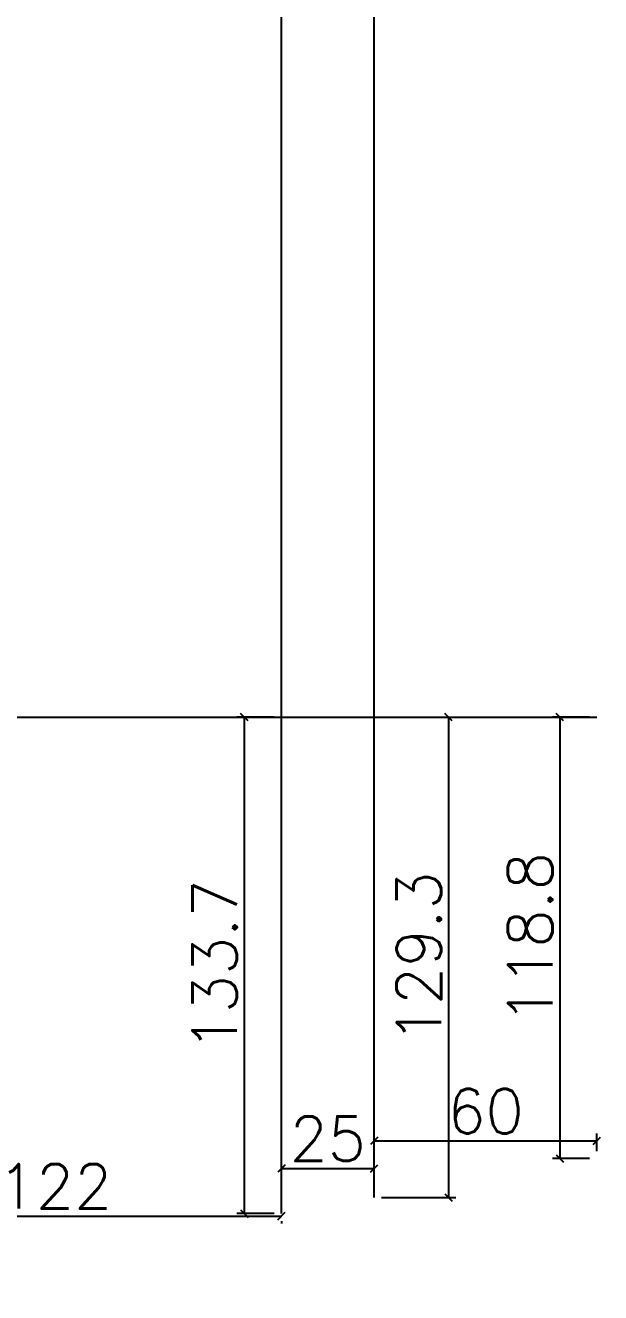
# Model space of a CAD drawing. Extents: x -40810 to 33675, y -2018 to 21213.
# Drawn here: x 14305.9 to 14460.9, y 14525.1 to 14866.4 of the extents above; entities that cross this region are included whole.
import ezdxf

# ---------------------------------------------------------------- set-up
doc = ezdxf.new("R2010")
doc.units = 0
doc.layers.get('0').update_dxf_attribs({"color": 1, "lineweight": 9})
doc.layers.add('P-NOTAS', color=7, linetype='Continuous')
doc.layers.add('Painéis', color=255, linetype='Continuous')
doc.styles.add('Romans', font='romans.shx', dxfattribs={"height": 12})
doc.dimstyles.new('cotas', dxfattribs={"dimtxt": 9, "dimasz": 2, "dimexe": 2, "dimexo": 2, "dimgap": 2, "dimtad": 1, "dimdec": 1, "dimzin": 12, "dimdsep": 46, "dimtxsty": 'Romans', "dimblk": 'OBLIQUE', "dimcen": 9, "dimclrd": 4, "dimclre": 4, "dimclrt": 240, "dimaunit": 1, "dimadec": 8, "dimazin": 3, "dimtfac": 1, "dimtdec": 1, "dimtix": 1, "dimtmove": 0, "dimatfit": 2, "dimldrblk": 'OBLIQUE', "dimfxl": 1, "dimtolj": 1, "dimtzin": 0, "dimlwd": -1, "dimlwe": -1, "dimarcsym": 0})

# ---------------------------------------------------------------- blocks, each defined once
blk = doc.blocks.new('_Oblique')
at = {"color": 0, "linetype": 'ByBlock', "lineweight": -2}
blk.add_line((-0.5, -0.5), (0.5, 0.5), dxfattribs=at)
blk = doc.blocks.new('*D3840')
at = {"layer": 'Defpoints', "color": 0, "linetype": 'Continuous', "ltscale": 30, "transparency": 16777216}
for p in [(14374.91, 14680.01), (14364.91, 14546.34), (14374.91, 14546.34)]:
    blk.add_point(p, dxfattribs=at)
at = {"layer": 'P-NOTAS', "color": 4, "linetype": 'Continuous', "ltscale": 30, "transparency": 16777216}
for p, q in [((14372.91, 14680.01), (14362.91, 14680.01)), ((14364.91, 14680.01), (14364.91, 14546.34)), ((14372.91, 14546.34), (14362.91, 14546.34))]:
    blk.add_line(p, q, dxfattribs=at)
at = {"layer": 'P-NOTAS', "color": 4, "linetype": 'Continuous', "ltscale": 30, "transparency": 16777216, "xscale": 2, "yscale": 2, "zscale": 2}
for p, rotation in [((14364.91, 14680.01), 90), ((14364.91, 14546.34), 270)]:
    blk.add_blockref('_Oblique', p, dxfattribs=dict(at, rotation=rotation))
at = {"layer": 'P-NOTAS', "color": 240, "linetype": 'Continuous', "ltscale": 30, "transparency": 16777216, "insert": (14356.91, 14613.17), "char_height": 12, "attachment_point": 5, "rotation": 90, "style": 'Romans'}
blk.add_mtext('\\A1;133.7', dxfattribs=at)
blk = doc.blocks.new('*D3841')
at = {"layer": 'Defpoints', "color": 0, "linetype": 'Continuous', "ltscale": 30, "transparency": 16777216}
for p in [(14399.91, 14680.01), (14399.91, 14550.7), (14419.91, 14550.7)]:
    blk.add_point(p, dxfattribs=at)
at = {"layer": 'P-NOTAS', "color": 4, "linetype": 'Continuous', "ltscale": 30, "transparency": 16777216}
for p, q in [((14401.91, 14680.01), (14421.91, 14680.01)), ((14419.91, 14680.01), (14419.91, 14550.7)), ((14401.91, 14550.7), (14421.91, 14550.7))]:
    blk.add_line(p, q, dxfattribs=at)
at = {"layer": 'P-NOTAS', "color": 4, "linetype": 'Continuous', "ltscale": 30, "transparency": 16777216, "xscale": 2, "yscale": 2, "zscale": 2}
for p, rotation in [((14419.91, 14680.01), 90), ((14419.91, 14550.7), 270)]:
    blk.add_blockref('_Oblique', p, dxfattribs=dict(at, rotation=rotation))
at = {"layer": 'P-NOTAS', "color": 240, "linetype": 'Continuous', "ltscale": 30, "transparency": 16777216, "insert": (14411.91, 14615.35), "char_height": 12, "attachment_point": 5, "rotation": 90, "style": 'Romans'}
blk.add_mtext('\\A1;129.3', dxfattribs=at)
blk = doc.blocks.new('*D3844')
at = {"layer": 'Defpoints', "color": 0, "linetype": 'Continuous', "ltscale": 30, "transparency": 16777216}
for p in [(14374.91, 14546.34), (14374.91, 14545.7), (14252.91, 14525.06)]:
    blk.add_point(p, dxfattribs=at)
at = {"layer": 'P-NOTAS', "color": 4, "linetype": 'Continuous', "ltscale": 30, "transparency": 16777216}
for p, q in [((14252.91, 14527.06), (14252.91, 14547.7)), ((14252.91, 14545.7), (14374.91, 14545.7)), ((14374.91, 14544.34), (14374.91, 14543.7))]:
    blk.add_line(p, q, dxfattribs=at)
at = {"layer": 'P-NOTAS', "color": 4, "linetype": 'Continuous', "ltscale": 30, "transparency": 16777216, "xscale": 2, "yscale": 2, "zscale": 2, "rotation": 180}
blk.add_blockref('_Oblique', (14252.91, 14545.7), dxfattribs=at)
at = {"layer": 'P-NOTAS', "color": 4, "linetype": 'Continuous', "ltscale": 30, "transparency": 16777216, "xscale": 2, "yscale": 2, "zscale": 2}
blk.add_blockref('_Oblique', (14374.91, 14545.7), dxfattribs=at)
at = {"layer": 'P-NOTAS', "color": 240, "linetype": 'Continuous', "ltscale": 30, "transparency": 16777216, "insert": (14313.91, 14553.7), "char_height": 12, "attachment_point": 5, "style": 'Romans'}
blk.add_mtext('\\A1;122', dxfattribs=at)
blk = doc.blocks.new('*D3845')
at = {"layer": 'Defpoints', "color": 0, "linetype": 'Continuous', "ltscale": 30, "transparency": 16777216}
for p in [(14399.91, 14558.52), (14399.91, 14550.7), (14374.91, 14546.34)]:
    blk.add_point(p, dxfattribs=at)
at = {"layer": 'P-NOTAS', "color": 4, "linetype": 'Continuous', "ltscale": 30, "transparency": 16777216}
for p, q in [((14374.91, 14548.34), (14374.91, 14560.52)), ((14399.91, 14552.7), (14399.91, 14560.52)), ((14374.91, 14558.52), (14399.91, 14558.52))]:
    blk.add_line(p, q, dxfattribs=at)
at = {"layer": 'P-NOTAS', "color": 4, "linetype": 'Continuous', "ltscale": 30, "transparency": 16777216, "xscale": 2, "yscale": 2, "zscale": 2, "rotation": 180}
blk.add_blockref('_Oblique', (14374.91, 14558.52), dxfattribs=at)
at = {"layer": 'P-NOTAS', "color": 4, "linetype": 'Continuous', "ltscale": 30, "transparency": 16777216, "xscale": 2, "yscale": 2, "zscale": 2}
blk.add_blockref('_Oblique', (14399.91, 14558.52), dxfattribs=at)
at = {"layer": 'P-NOTAS', "color": 240, "linetype": 'Continuous', "ltscale": 30, "transparency": 16777216, "insert": (14387.41, 14566.52), "char_height": 12, "attachment_point": 5, "style": 'Romans'}
blk.add_mtext('\\A1;25', dxfattribs=at)
blk = doc.blocks.new('*D3846')
at = {"layer": 'Defpoints', "color": 0, "linetype": 'Continuous', "ltscale": 30, "transparency": 16777216}
for p in [(14459.91, 14565.93), (14459.91, 14561.16), (14399.91, 14550.7)]:
    blk.add_point(p, dxfattribs=at)
at = {"layer": 'P-NOTAS', "color": 4, "linetype": 'Continuous', "ltscale": 30, "transparency": 16777216}
for p, q in [((14399.91, 14552.7), (14399.91, 14567.93)), ((14459.91, 14563.16), (14459.91, 14567.93)), ((14399.91, 14565.93), (14459.91, 14565.93))]:
    blk.add_line(p, q, dxfattribs=at)
at = {"layer": 'P-NOTAS', "color": 4, "linetype": 'Continuous', "ltscale": 30, "transparency": 16777216, "xscale": 2, "yscale": 2, "zscale": 2, "rotation": 180}
blk.add_blockref('_Oblique', (14399.91, 14565.93), dxfattribs=at)
at = {"layer": 'P-NOTAS', "color": 4, "linetype": 'Continuous', "ltscale": 30, "transparency": 16777216, "xscale": 2, "yscale": 2, "zscale": 2}
blk.add_blockref('_Oblique', (14459.91, 14565.93), dxfattribs=at)
at = {"layer": 'P-NOTAS', "color": 240, "linetype": 'Continuous', "ltscale": 30, "transparency": 16777216, "insert": (14429.91, 14573.93), "char_height": 12, "attachment_point": 5, "style": 'Romans'}
blk.add_mtext('\\A1;60', dxfattribs=at)
blk = doc.blocks.new('*D3847')
at = {"layer": 'Defpoints', "color": 0, "linetype": 'Continuous', "ltscale": 30, "transparency": 16777216}
for p in [(14459.91, 14680.01), (14449.91, 14561.16), (14459.91, 14561.16)]:
    blk.add_point(p, dxfattribs=at)
at = {"layer": 'P-NOTAS', "color": 4, "linetype": 'Continuous', "ltscale": 30, "transparency": 16777216}
for p, q in [((14457.91, 14680.01), (14447.91, 14680.01)), ((14449.91, 14680.01), (14449.91, 14561.16)), ((14457.91, 14561.16), (14447.91, 14561.16))]:
    blk.add_line(p, q, dxfattribs=at)
at = {"layer": 'P-NOTAS', "color": 4, "linetype": 'Continuous', "ltscale": 30, "transparency": 16777216, "xscale": 2, "yscale": 2, "zscale": 2}
for p, rotation in [((14449.91, 14680.01), 90), ((14449.91, 14561.16), 270)]:
    blk.add_blockref('_Oblique', p, dxfattribs=dict(at, rotation=rotation))
at = {"layer": 'P-NOTAS', "color": 240, "linetype": 'Continuous', "ltscale": 30, "transparency": 16777216, "insert": (14441.91, 14620.59), "char_height": 12, "attachment_point": 5, "rotation": 90, "style": 'Romans'}
blk.add_mtext('\\A1;118.8', dxfattribs=at)
blk = doc.blocks.new('*D6378')
at = {"layer": 'Defpoints', "color": 0, "ltscale": 30, "transparency": 16777216}
for p in [(14374.91, 14680.01), (14364.91, 14546.34), (14374.91, 14546.34)]:
    blk.add_point(p, dxfattribs=at)
at = {"layer": 'P-NOTAS', "color": 4, "ltscale": 30, "transparency": 16777216}
for p, q in [((14372.91, 14680.01), (14362.91, 14680.01)), ((14364.91, 14680.01), (14364.91, 14546.34)), ((14372.91, 14546.34), (14362.91, 14546.34))]:
    blk.add_line(p, q, dxfattribs=at)
at = {"layer": 'P-NOTAS', "color": 4, "ltscale": 30, "transparency": 16777216, "xscale": 2, "yscale": 2, "zscale": 2}
for p, rotation in [((14364.91, 14680.01), 90), ((14364.91, 14546.34), 270)]:
    blk.add_blockref('_Oblique', p, dxfattribs=dict(at, rotation=rotation))
at = {"layer": 'P-NOTAS', "color": 240, "ltscale": 30, "transparency": 16777216, "insert": (14356.91, 14613.17), "char_height": 12, "attachment_point": 5, "rotation": 90, "style": 'Romans'}
blk.add_mtext('\\A1;133.7', dxfattribs=at)
blk = doc.blocks.new('*D6379')
at = {"layer": 'Defpoints', "color": 0, "ltscale": 30, "transparency": 16777216}
for p in [(14399.91, 14680.01), (14399.91, 14550.7), (14419.91, 14550.7)]:
    blk.add_point(p, dxfattribs=at)
at = {"layer": 'P-NOTAS', "color": 4, "ltscale": 30, "transparency": 16777216}
for p, q in [((14401.91, 14680.01), (14421.91, 14680.01)), ((14419.91, 14680.01), (14419.91, 14550.7)), ((14401.91, 14550.7), (14421.91, 14550.7))]:
    blk.add_line(p, q, dxfattribs=at)
at = {"layer": 'P-NOTAS', "color": 4, "ltscale": 30, "transparency": 16777216, "xscale": 2, "yscale": 2, "zscale": 2}
for p, rotation in [((14419.91, 14680.01), 90), ((14419.91, 14550.7), 270)]:
    blk.add_blockref('_Oblique', p, dxfattribs=dict(at, rotation=rotation))
at = {"layer": 'P-NOTAS', "color": 240, "ltscale": 30, "transparency": 16777216, "insert": (14411.91, 14615.35), "char_height": 12, "attachment_point": 5, "rotation": 90, "style": 'Romans'}
blk.add_mtext('\\A1;129.3', dxfattribs=at)
blk = doc.blocks.new('*D6382')
at = {"layer": 'Defpoints', "color": 0, "ltscale": 30, "transparency": 16777216}
for p in [(14374.91, 14546.34), (14374.91, 14545.7), (14252.91, 14525.06)]:
    blk.add_point(p, dxfattribs=at)
at = {"layer": 'P-NOTAS', "color": 4, "ltscale": 30, "transparency": 16777216}
for p, q in [((14252.91, 14527.06), (14252.91, 14547.7)), ((14252.91, 14545.7), (14374.91, 14545.7)), ((14374.91, 14544.34), (14374.91, 14543.7))]:
    blk.add_line(p, q, dxfattribs=at)
at = {"layer": 'P-NOTAS', "color": 4, "ltscale": 30, "transparency": 16777216, "xscale": 2, "yscale": 2, "zscale": 2, "rotation": 180}
blk.add_blockref('_Oblique', (14252.91, 14545.7), dxfattribs=at)
at = {"layer": 'P-NOTAS', "color": 4, "ltscale": 30, "transparency": 16777216, "xscale": 2, "yscale": 2, "zscale": 2}
blk.add_blockref('_Oblique', (14374.91, 14545.7), dxfattribs=at)
at = {"layer": 'P-NOTAS', "color": 240, "ltscale": 30, "transparency": 16777216, "insert": (14313.91, 14553.7), "char_height": 12, "attachment_point": 5, "style": 'Romans'}
blk.add_mtext('\\A1;122', dxfattribs=at)
blk = doc.blocks.new('*D6383')
at = {"layer": 'Defpoints', "color": 0, "ltscale": 30, "transparency": 16777216}
for p in [(14399.91, 14558.52), (14399.91, 14550.7), (14374.91, 14546.34)]:
    blk.add_point(p, dxfattribs=at)
at = {"layer": 'P-NOTAS', "color": 4, "ltscale": 30, "transparency": 16777216}
for p, q in [((14374.91, 14548.34), (14374.91, 14560.52)), ((14399.91, 14552.7), (14399.91, 14560.52)), ((14374.91, 14558.52), (14399.91, 14558.52))]:
    blk.add_line(p, q, dxfattribs=at)
at = {"layer": 'P-NOTAS', "color": 4, "ltscale": 30, "transparency": 16777216, "xscale": 2, "yscale": 2, "zscale": 2, "rotation": 180}
blk.add_blockref('_Oblique', (14374.91, 14558.52), dxfattribs=at)
at = {"layer": 'P-NOTAS', "color": 4, "ltscale": 30, "transparency": 16777216, "xscale": 2, "yscale": 2, "zscale": 2}
blk.add_blockref('_Oblique', (14399.91, 14558.52), dxfattribs=at)
at = {"layer": 'P-NOTAS', "color": 240, "ltscale": 30, "transparency": 16777216, "insert": (14387.41, 14566.52), "char_height": 12, "attachment_point": 5, "style": 'Romans'}
blk.add_mtext('\\A1;25', dxfattribs=at)
blk = doc.blocks.new('*D6384')
at = {"layer": 'Defpoints', "color": 0, "ltscale": 30, "transparency": 16777216}
for p in [(14459.91, 14565.93), (14459.91, 14561.16), (14399.91, 14550.7)]:
    blk.add_point(p, dxfattribs=at)
at = {"layer": 'P-NOTAS', "color": 4, "ltscale": 30, "transparency": 16777216}
for p, q in [((14399.91, 14552.7), (14399.91, 14567.93)), ((14459.91, 14563.16), (14459.91, 14567.93)), ((14399.91, 14565.93), (14459.91, 14565.93))]:
    blk.add_line(p, q, dxfattribs=at)
at = {"layer": 'P-NOTAS', "color": 4, "ltscale": 30, "transparency": 16777216, "xscale": 2, "yscale": 2, "zscale": 2, "rotation": 180}
blk.add_blockref('_Oblique', (14399.91, 14565.93), dxfattribs=at)
at = {"layer": 'P-NOTAS', "color": 4, "ltscale": 30, "transparency": 16777216, "xscale": 2, "yscale": 2, "zscale": 2}
blk.add_blockref('_Oblique', (14459.91, 14565.93), dxfattribs=at)
at = {"layer": 'P-NOTAS', "color": 240, "ltscale": 30, "transparency": 16777216, "insert": (14429.91, 14573.93), "char_height": 12, "attachment_point": 5, "style": 'Romans'}
blk.add_mtext('\\A1;60', dxfattribs=at)
blk = doc.blocks.new('*D6385')
at = {"layer": 'Defpoints', "color": 0, "ltscale": 30, "transparency": 16777216}
for p in [(14459.91, 14680.01), (14449.91, 14561.16), (14459.91, 14561.16)]:
    blk.add_point(p, dxfattribs=at)
at = {"layer": 'P-NOTAS', "color": 4, "ltscale": 30, "transparency": 16777216}
for p, q in [((14457.91, 14680.01), (14447.91, 14680.01)), ((14449.91, 14680.01), (14449.91, 14561.16)), ((14457.91, 14561.16), (14447.91, 14561.16))]:
    blk.add_line(p, q, dxfattribs=at)
at = {"layer": 'P-NOTAS', "color": 4, "ltscale": 30, "transparency": 16777216, "xscale": 2, "yscale": 2, "zscale": 2}
for p, rotation in [((14449.91, 14680.01), 90), ((14449.91, 14561.16), 270)]:
    blk.add_blockref('_Oblique', p, dxfattribs=dict(at, rotation=rotation))
at = {"layer": 'P-NOTAS', "color": 240, "ltscale": 30, "transparency": 16777216, "insert": (14441.91, 14620.59), "char_height": 12, "attachment_point": 5, "rotation": 90, "style": 'Romans'}
blk.add_mtext('\\A1;118.8', dxfattribs=at)
blk = doc.blocks.new('*D6562')
at = {"layer": 'Defpoints', "color": 0, "ltscale": 30, "transparency": 16777216}
for p in [(14374.91, 14680.01), (14364.91, 14546.34), (14374.91, 14546.34)]:
    blk.add_point(p, dxfattribs=at)
at = {"layer": 'P-NOTAS', "color": 4, "ltscale": 30, "transparency": 16777216}
for p, q in [((14372.91, 14680.01), (14362.91, 14680.01)), ((14364.91, 14680.01), (14364.91, 14546.34)), ((14372.91, 14546.34), (14362.91, 14546.34))]:
    blk.add_line(p, q, dxfattribs=at)
at = {"layer": 'P-NOTAS', "color": 4, "ltscale": 30, "transparency": 16777216, "xscale": 2, "yscale": 2, "zscale": 2}
for p, rotation in [((14364.91, 14680.01), 90), ((14364.91, 14546.34), 270)]:
    blk.add_blockref('_Oblique', p, dxfattribs=dict(at, rotation=rotation))
at = {"layer": 'P-NOTAS', "color": 240, "ltscale": 30, "transparency": 16777216, "insert": (14356.91, 14613.17), "char_height": 12, "attachment_point": 5, "rotation": 90, "style": 'Romans'}
blk.add_mtext('\\A1;133.7', dxfattribs=at)
blk = doc.blocks.new('*D6563')
at = {"layer": 'Defpoints', "color": 0, "ltscale": 30, "transparency": 16777216}
for p in [(14399.91, 14680.01), (14399.91, 14550.7), (14419.91, 14550.7)]:
    blk.add_point(p, dxfattribs=at)
at = {"layer": 'P-NOTAS', "color": 4, "ltscale": 30, "transparency": 16777216}
for p, q in [((14401.91, 14680.01), (14421.91, 14680.01)), ((14419.91, 14680.01), (14419.91, 14550.7)), ((14401.91, 14550.7), (14421.91, 14550.7))]:
    blk.add_line(p, q, dxfattribs=at)
at = {"layer": 'P-NOTAS', "color": 4, "ltscale": 30, "transparency": 16777216, "xscale": 2, "yscale": 2, "zscale": 2}
for p, rotation in [((14419.91, 14680.01), 90), ((14419.91, 14550.7), 270)]:
    blk.add_blockref('_Oblique', p, dxfattribs=dict(at, rotation=rotation))
at = {"layer": 'P-NOTAS', "color": 240, "ltscale": 30, "transparency": 16777216, "insert": (14411.91, 14615.35), "char_height": 12, "attachment_point": 5, "rotation": 90, "style": 'Romans'}
blk.add_mtext('\\A1;129.3', dxfattribs=at)
blk = doc.blocks.new('*D6566')
at = {"layer": 'Defpoints', "color": 0, "ltscale": 30, "transparency": 16777216}
for p in [(14374.91, 14546.34), (14374.91, 14545.7), (14252.91, 14525.06)]:
    blk.add_point(p, dxfattribs=at)
at = {"layer": 'P-NOTAS', "color": 4, "ltscale": 30, "transparency": 16777216}
for p, q in [((14252.91, 14527.06), (14252.91, 14547.7)), ((14252.91, 14545.7), (14374.91, 14545.7)), ((14374.91, 14544.34), (14374.91, 14543.7))]:
    blk.add_line(p, q, dxfattribs=at)
at = {"layer": 'P-NOTAS', "color": 4, "ltscale": 30, "transparency": 16777216, "xscale": 2, "yscale": 2, "zscale": 2, "rotation": 180}
blk.add_blockref('_Oblique', (14252.91, 14545.7), dxfattribs=at)
at = {"layer": 'P-NOTAS', "color": 4, "ltscale": 30, "transparency": 16777216, "xscale": 2, "yscale": 2, "zscale": 2}
blk.add_blockref('_Oblique', (14374.91, 14545.7), dxfattribs=at)
at = {"layer": 'P-NOTAS', "color": 240, "ltscale": 30, "transparency": 16777216, "insert": (14313.91, 14553.7), "char_height": 12, "attachment_point": 5, "style": 'Romans'}
blk.add_mtext('\\A1;122', dxfattribs=at)
blk = doc.blocks.new('*D6567')
at = {"layer": 'Defpoints', "color": 0, "ltscale": 30, "transparency": 16777216}
for p in [(14399.91, 14558.52), (14399.91, 14550.7), (14374.91, 14546.34)]:
    blk.add_point(p, dxfattribs=at)
at = {"layer": 'P-NOTAS', "color": 4, "ltscale": 30, "transparency": 16777216}
for p, q in [((14374.91, 14548.34), (14374.91, 14560.52)), ((14399.91, 14552.7), (14399.91, 14560.52)), ((14374.91, 14558.52), (14399.91, 14558.52))]:
    blk.add_line(p, q, dxfattribs=at)
at = {"layer": 'P-NOTAS', "color": 4, "ltscale": 30, "transparency": 16777216, "xscale": 2, "yscale": 2, "zscale": 2, "rotation": 180}
blk.add_blockref('_Oblique', (14374.91, 14558.52), dxfattribs=at)
at = {"layer": 'P-NOTAS', "color": 4, "ltscale": 30, "transparency": 16777216, "xscale": 2, "yscale": 2, "zscale": 2}
blk.add_blockref('_Oblique', (14399.91, 14558.52), dxfattribs=at)
at = {"layer": 'P-NOTAS', "color": 240, "ltscale": 30, "transparency": 16777216, "insert": (14387.41, 14566.52), "char_height": 12, "attachment_point": 5, "style": 'Romans'}
blk.add_mtext('\\A1;25', dxfattribs=at)
blk = doc.blocks.new('*D6568')
at = {"layer": 'Defpoints', "color": 0, "ltscale": 30, "transparency": 16777216}
for p in [(14459.91, 14565.93), (14459.91, 14561.16), (14399.91, 14550.7)]:
    blk.add_point(p, dxfattribs=at)
at = {"layer": 'P-NOTAS', "color": 4, "ltscale": 30, "transparency": 16777216}
for p, q in [((14399.91, 14552.7), (14399.91, 14567.93)), ((14459.91, 14563.16), (14459.91, 14567.93)), ((14399.91, 14565.93), (14459.91, 14565.93))]:
    blk.add_line(p, q, dxfattribs=at)
at = {"layer": 'P-NOTAS', "color": 4, "ltscale": 30, "transparency": 16777216, "xscale": 2, "yscale": 2, "zscale": 2, "rotation": 180}
blk.add_blockref('_Oblique', (14399.91, 14565.93), dxfattribs=at)
at = {"layer": 'P-NOTAS', "color": 4, "ltscale": 30, "transparency": 16777216, "xscale": 2, "yscale": 2, "zscale": 2}
blk.add_blockref('_Oblique', (14459.91, 14565.93), dxfattribs=at)
at = {"layer": 'P-NOTAS', "color": 240, "ltscale": 30, "transparency": 16777216, "insert": (14429.91, 14573.93), "char_height": 12, "attachment_point": 5, "style": 'Romans'}
blk.add_mtext('\\A1;60', dxfattribs=at)
blk = doc.blocks.new('*D6569')
at = {"layer": 'Defpoints', "color": 0, "ltscale": 30, "transparency": 16777216}
for p in [(14459.91, 14680.01), (14449.91, 14561.16), (14459.91, 14561.16)]:
    blk.add_point(p, dxfattribs=at)
at = {"layer": 'P-NOTAS', "color": 4, "ltscale": 30, "transparency": 16777216}
for p, q in [((14457.91, 14680.01), (14447.91, 14680.01)), ((14449.91, 14680.01), (14449.91, 14561.16)), ((14457.91, 14561.16), (14447.91, 14561.16))]:
    blk.add_line(p, q, dxfattribs=at)
at = {"layer": 'P-NOTAS', "color": 4, "ltscale": 30, "transparency": 16777216, "xscale": 2, "yscale": 2, "zscale": 2}
for p, rotation in [((14449.91, 14680.01), 90), ((14449.91, 14561.16), 270)]:
    blk.add_blockref('_Oblique', p, dxfattribs=dict(at, rotation=rotation))
at = {"layer": 'P-NOTAS', "color": 240, "ltscale": 30, "transparency": 16777216, "insert": (14441.91, 14620.59), "char_height": 12, "attachment_point": 5, "rotation": 90, "style": 'Romans'}
blk.add_mtext('\\A1;118.8', dxfattribs=at)

msp = doc.modelspace()

# ---------------------------------------------------------------- linework, layer by layer
at = {"layer": 'Painéis', "linetype": 'Continuous', "ltscale": 30}
for points in [[(14374.913, 14546.336), (14374.913, 15168.009)], [(14399.913, 14550.697), (14399.913, 15168.009)], [(13859.913, 14680.009), (14459.913, 14680.009)]]:
    msp.add_lwpolyline(points, dxfattribs=at)
at = {"layer": 'Painéis', "ltscale": 30}
for points in [[(14374.913, 14546.336), (14374.913, 15168.009)], [(14374.913, 14546.336), (14374.913, 15168.009)], [(14399.913, 14550.697), (14399.913, 15168.009)], [(14399.913, 14550.697), (14399.913, 15168.009)], [(13859.913, 14680.009), (14459.913, 14680.009)], [(13859.913, 14680.009), (14459.913, 14680.009)]]:
    msp.add_lwpolyline(points, dxfattribs=at)

# ---------------------------------------------------------------- dimensions: what is measured, and where the dimension line sits
at = {"layer": 'P-NOTAS', "linetype": 'Continuous', "ltscale": 30}
for base, p1, p2, picture, middle in [((14364.913, 14546.336), (14374.913, 14680.009), (14374.913, 14546.336), '*D3840', (14356.913, 14613.173)), ((14419.913, 14550.697), (14399.913, 14680.009), (14399.913, 14550.697), '*D3841', (14411.913, 14615.353)), ((14449.913, 14561.162), (14459.913, 14680.009), (14459.913, 14561.162), '*D3847', (14441.913, 14620.586))]:
    dim = msp.add_linear_dim(base=base, p1=p1, p2=p2, angle=90, dimstyle='cotas', dxfattribs=at)
    dim.commit()
    dim.dimension.update_dxf_attribs({"geometry": picture, "text_midpoint": middle})
at = {"layer": 'P-NOTAS', "ltscale": 30}
for base, p1, p2, picture, middle in [((14364.913, 14546.336), (14374.913, 14680.009), (14374.913, 14546.336), '*D6378', (14356.913, 14613.173)), ((14364.913, 14546.336), (14374.913, 14680.009), (14374.913, 14546.336), '*D6562', (14356.913, 14613.173)), ((14419.913, 14550.697), (14399.913, 14680.009), (14399.913, 14550.697), '*D6379', (14411.913, 14615.353)), ((14419.913, 14550.697), (14399.913, 14680.009), (14399.913, 14550.697), '*D6563', (14411.913, 14615.353)), ((14449.913, 14561.162), (14459.913, 14680.009), (14459.913, 14561.162), '*D6385', (14441.913, 14620.586)), ((14449.913, 14561.162), (14459.913, 14680.009), (14459.913, 14561.162), '*D6569', (14441.913, 14620.586))]:
    dim = msp.add_linear_dim(base=base, p1=p1, p2=p2, angle=90, dimstyle='cotas', dxfattribs=at)
    dim.commit()
    dim.dimension.update_dxf_attribs({"geometry": picture, "text_midpoint": middle})
at = {"layer": 'P-NOTAS', "linetype": 'Continuous', "ltscale": 30}
for base, p1, p2, picture, middle in [((14459.913, 14565.929), (14399.913, 14550.697), (14459.913, 14561.162), '*D3846', (14429.913, 14573.929)), ((14399.913, 14558.517), (14374.913, 14546.336), (14399.913, 14550.697), '*D3845', (14387.413, 14566.517)), ((14374.913, 14545.697), (14252.913, 14525.057), (14374.913, 14546.336), '*D3844', (14313.913, 14553.697))]:
    dim = msp.add_linear_dim(base=base, p1=p1, p2=p2, dimstyle='cotas', dxfattribs=at)
    dim.commit()
    dim.dimension.update_dxf_attribs({"geometry": picture, "text_midpoint": middle})
at = {"layer": 'P-NOTAS', "ltscale": 30}
for base, p1, p2, picture, middle in [((14459.913, 14565.929), (14399.913, 14550.697), (14459.913, 14561.162), '*D6384', (14429.913, 14573.929)), ((14459.913, 14565.929), (14399.913, 14550.697), (14459.913, 14561.162), '*D6568', (14429.913, 14573.929)), ((14399.913, 14558.517), (14374.913, 14546.336), (14399.913, 14550.697), '*D6383', (14387.413, 14566.517)), ((14399.913, 14558.517), (14374.913, 14546.336), (14399.913, 14550.697), '*D6567', (14387.413, 14566.517)), ((14374.913, 14545.697), (14252.913, 14525.057), (14374.913, 14546.336), '*D6382', (14313.913, 14553.697)), ((14374.913, 14545.697), (14252.913, 14525.057), (14374.913, 14546.336), '*D6566', (14313.913, 14553.697))]:
    dim = msp.add_linear_dim(base=base, p1=p1, p2=p2, dimstyle='cotas', dxfattribs=at)
    dim.commit()
    dim.dimension.update_dxf_attribs({"geometry": picture, "text_midpoint": middle})

doc.saveas('drawing.dxf')
